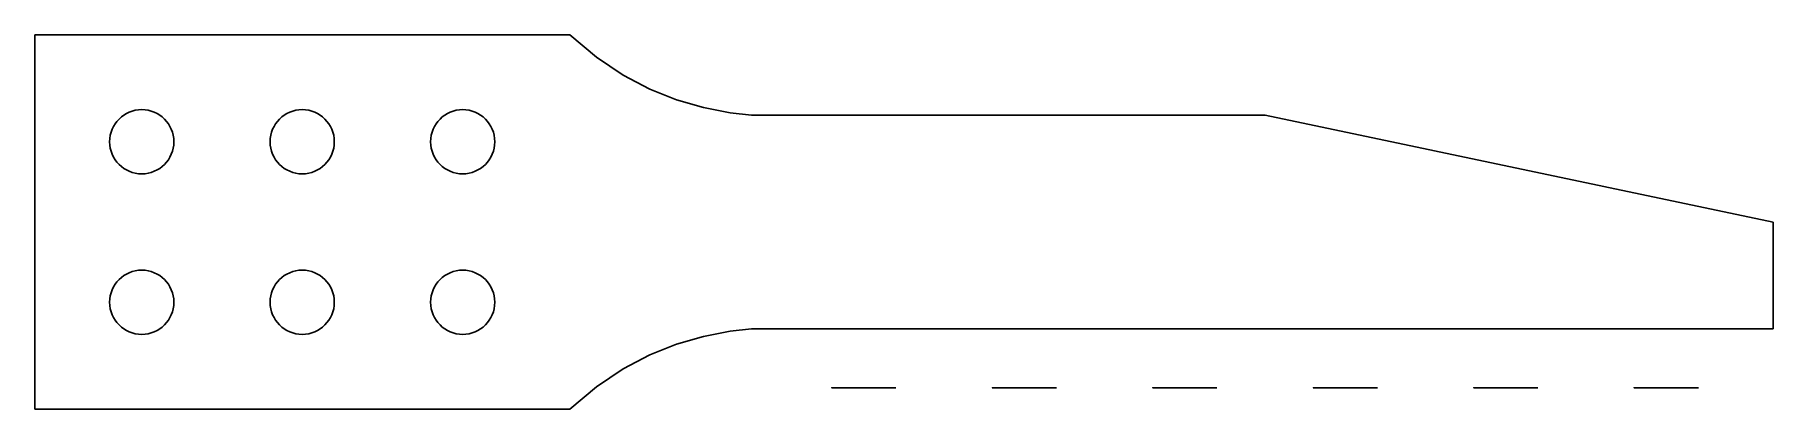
# Model space of a CAD drawing. Extents: x 0 to 650, y -70 to 70.
import ezdxf

# ---------------------------------------------------------------- set-up
doc = ezdxf.new("R2010")
doc.units = 0
doc.layers.get('0').update_dxf_attribs({"linetype": 'CONTINUOUS'})

msp = doc.modelspace()

# ---------------------------------------------------------------- linework, layer by layer
for p, q in [((200, 70), (0, 70)), ((0, 70), (0, -70)), ((210, 61.5667), (200, 70)), ((220, 54.9215), (210, 61.5667)), ((230, 49.7074), (220, 54.9215)), ((240, 45.709), (230, 49.7074)), ((250, 42.7898), (240, 45.709)), ((260, 40.863), (250, 42.7898)), ((268, 40), (260, 40.863)), ((460, 40), (268, 40)), ((650, 0), (460, 40)), ((650, -40), (650, 0)), ((250, -42.7898), (240, -45.709)), ((260, -40.863), (250, -42.7898)), ((268, -40), (260, -40.863)), ((268, -40), (650, -40)), ((230, -49.7074), (220, -54.9215)), ((240, -45.709), (230, -49.7074)), ((220, -54.9215), (210, -61.5667)), ((210, -61.5667), (200, -70)), ((0, -70), (200, -70))]:
    msp.add_line(p, q)
at = {"extrusion": (0, -1, 0)}
for p, q in [((270, -40, 83), (270, -40, -10)), ((270, -40, -10), (650, -40, -10)), ((650, -40, 83), (270, -40, 83)), ((650, -40, -10), (650, -40, 83))]:
    msp.add_line(p, q, dxfattribs=at)
for centre in [(40, 30), (40, 30), (40, 30), (40, 30), (40, 30, 22), (40, 30, 22), (40, 30, 22), (40, 30, 22), (100, 30), (100, 30), (100, 30), (100, 30), (100, 30, 22), (100, 30, 22), (100, 30, 22), (100, 30, 22), (160, 30), (160, 30), (160, 30), (160, 30), (160, 30, 22), (160, 30, 22), (160, 30, 22), (160, 30, 22), (40, -30), (40, -30), (40, -30), (40, -30), (40, -30, 22), (40, -30, 22), (40, -30, 22), (40, -30, 22), (100, -30), (100, -30), (100, -30), (100, -30), (100, -30, 22), (100, -30, 22), (100, -30, 22), (100, -30, 22), (160, -30), (160, -30), (160, -30), (160, -30), (160, -30, 22), (160, -30, 22), (160, -30, 22), (160, -30, 22)]:
    msp.add_circle(centre, 12)
for centre in [(310, 55, 40), (310, 55, 40), (310, 55, 40), (310, 55, 40), (310, 55, 40), (310, 55, 40), (310, 55, 40), (310, 55, 40), (370, 55, 40), (370, 55, 40), (370, 55, 40), (370, 55, 40), (370, 55, 40), (370, 55, 40), (370, 55, 40), (370, 55, 40), (430, 55, 40), (430, 55, 40), (430, 55, 40), (430, 55, 40), (430, 55, 40), (430, 55, 40), (430, 55, 40), (430, 55, 40), (490, 55, 40), (490, 55, 40), (490, 55, 40), (490, 55, 40), (490, 55, 40), (490, 55, 40), (490, 55, 40), (490, 55, 40), (550, 55, 40), (550, 55, 40), (550, 55, 40), (550, 55, 40), (550, 55, 40), (550, 55, 40), (550, 55, 40), (550, 55, 40), (610, 55, 40), (610, 55, 40), (610, 55, 40), (610, 55, 40), (610, 55, 40), (610, 55, 40), (610, 55, 40), (610, 55, 40), (310, 55, 62), (310, 55, 62), (310, 55, 62), (310, 55, 62), (310, 55, 62), (310, 55, 62), (310, 55, 62), (310, 55, 62), (370, 55, 62), (370, 55, 62), (370, 55, 62), (370, 55, 62), (370, 55, 62), (370, 55, 62), (370, 55, 62), (370, 55, 62), (430, 55, 62), (430, 55, 62), (430, 55, 62), (430, 55, 62), (430, 55, 62), (430, 55, 62), (430, 55, 62), (430, 55, 62), (490, 55, 62), (490, 55, 62), (490, 55, 62), (490, 55, 62), (490, 55, 62), (490, 55, 62), (490, 55, 62), (490, 55, 62), (550, 55, 62), (550, 55, 62), (550, 55, 62), (550, 55, 62), (550, 55, 62), (550, 55, 62), (550, 55, 62), (550, 55, 62), (610, 55, 62), (610, 55, 62), (610, 55, 62), (610, 55, 62), (610, 55, 62), (610, 55, 62), (610, 55, 62), (610, 55, 62)]:
    msp.add_circle(centre, 12, dxfattribs=at)

doc.saveas('drawing.dxf')
